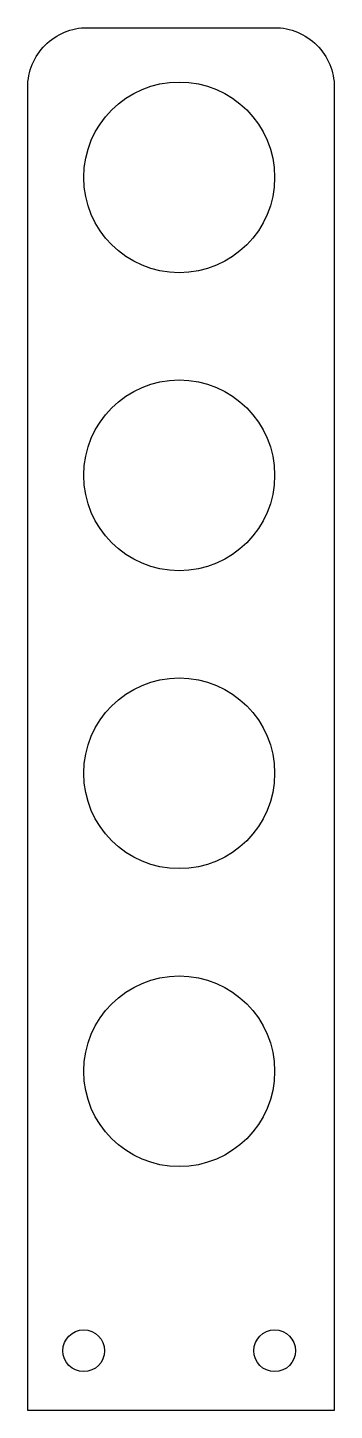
# Model space of a CAD drawing. Header units: millimetres. Extents: x -13 to 13, y -103 to 13.
import ezdxf

# ---------------------------------------------------------------- set-up
doc = ezdxf.new("R2010")
doc.units = ezdxf.units.MM

msp = doc.modelspace()

# ---------------------------------------------------------------- linework, layer by layer
msp.add_lwpolyline([(-12.7, -103.45), (-12.7, 7.56, -0.414214), (-7.7, 12.56), (8, 12.56, -0.414214), (13, 7.56), (13, -103.45)], format="xyb", close=True)
for centre, radius in [((0, 0), 8), ((0, -25), 8), ((0, -50), 8), ((0, -75), 8), ((-8, -98.45), 1.75), ((8, -98.45), 1.75)]:
    msp.add_circle(centre, radius)

doc.saveas('drawing.dxf')
